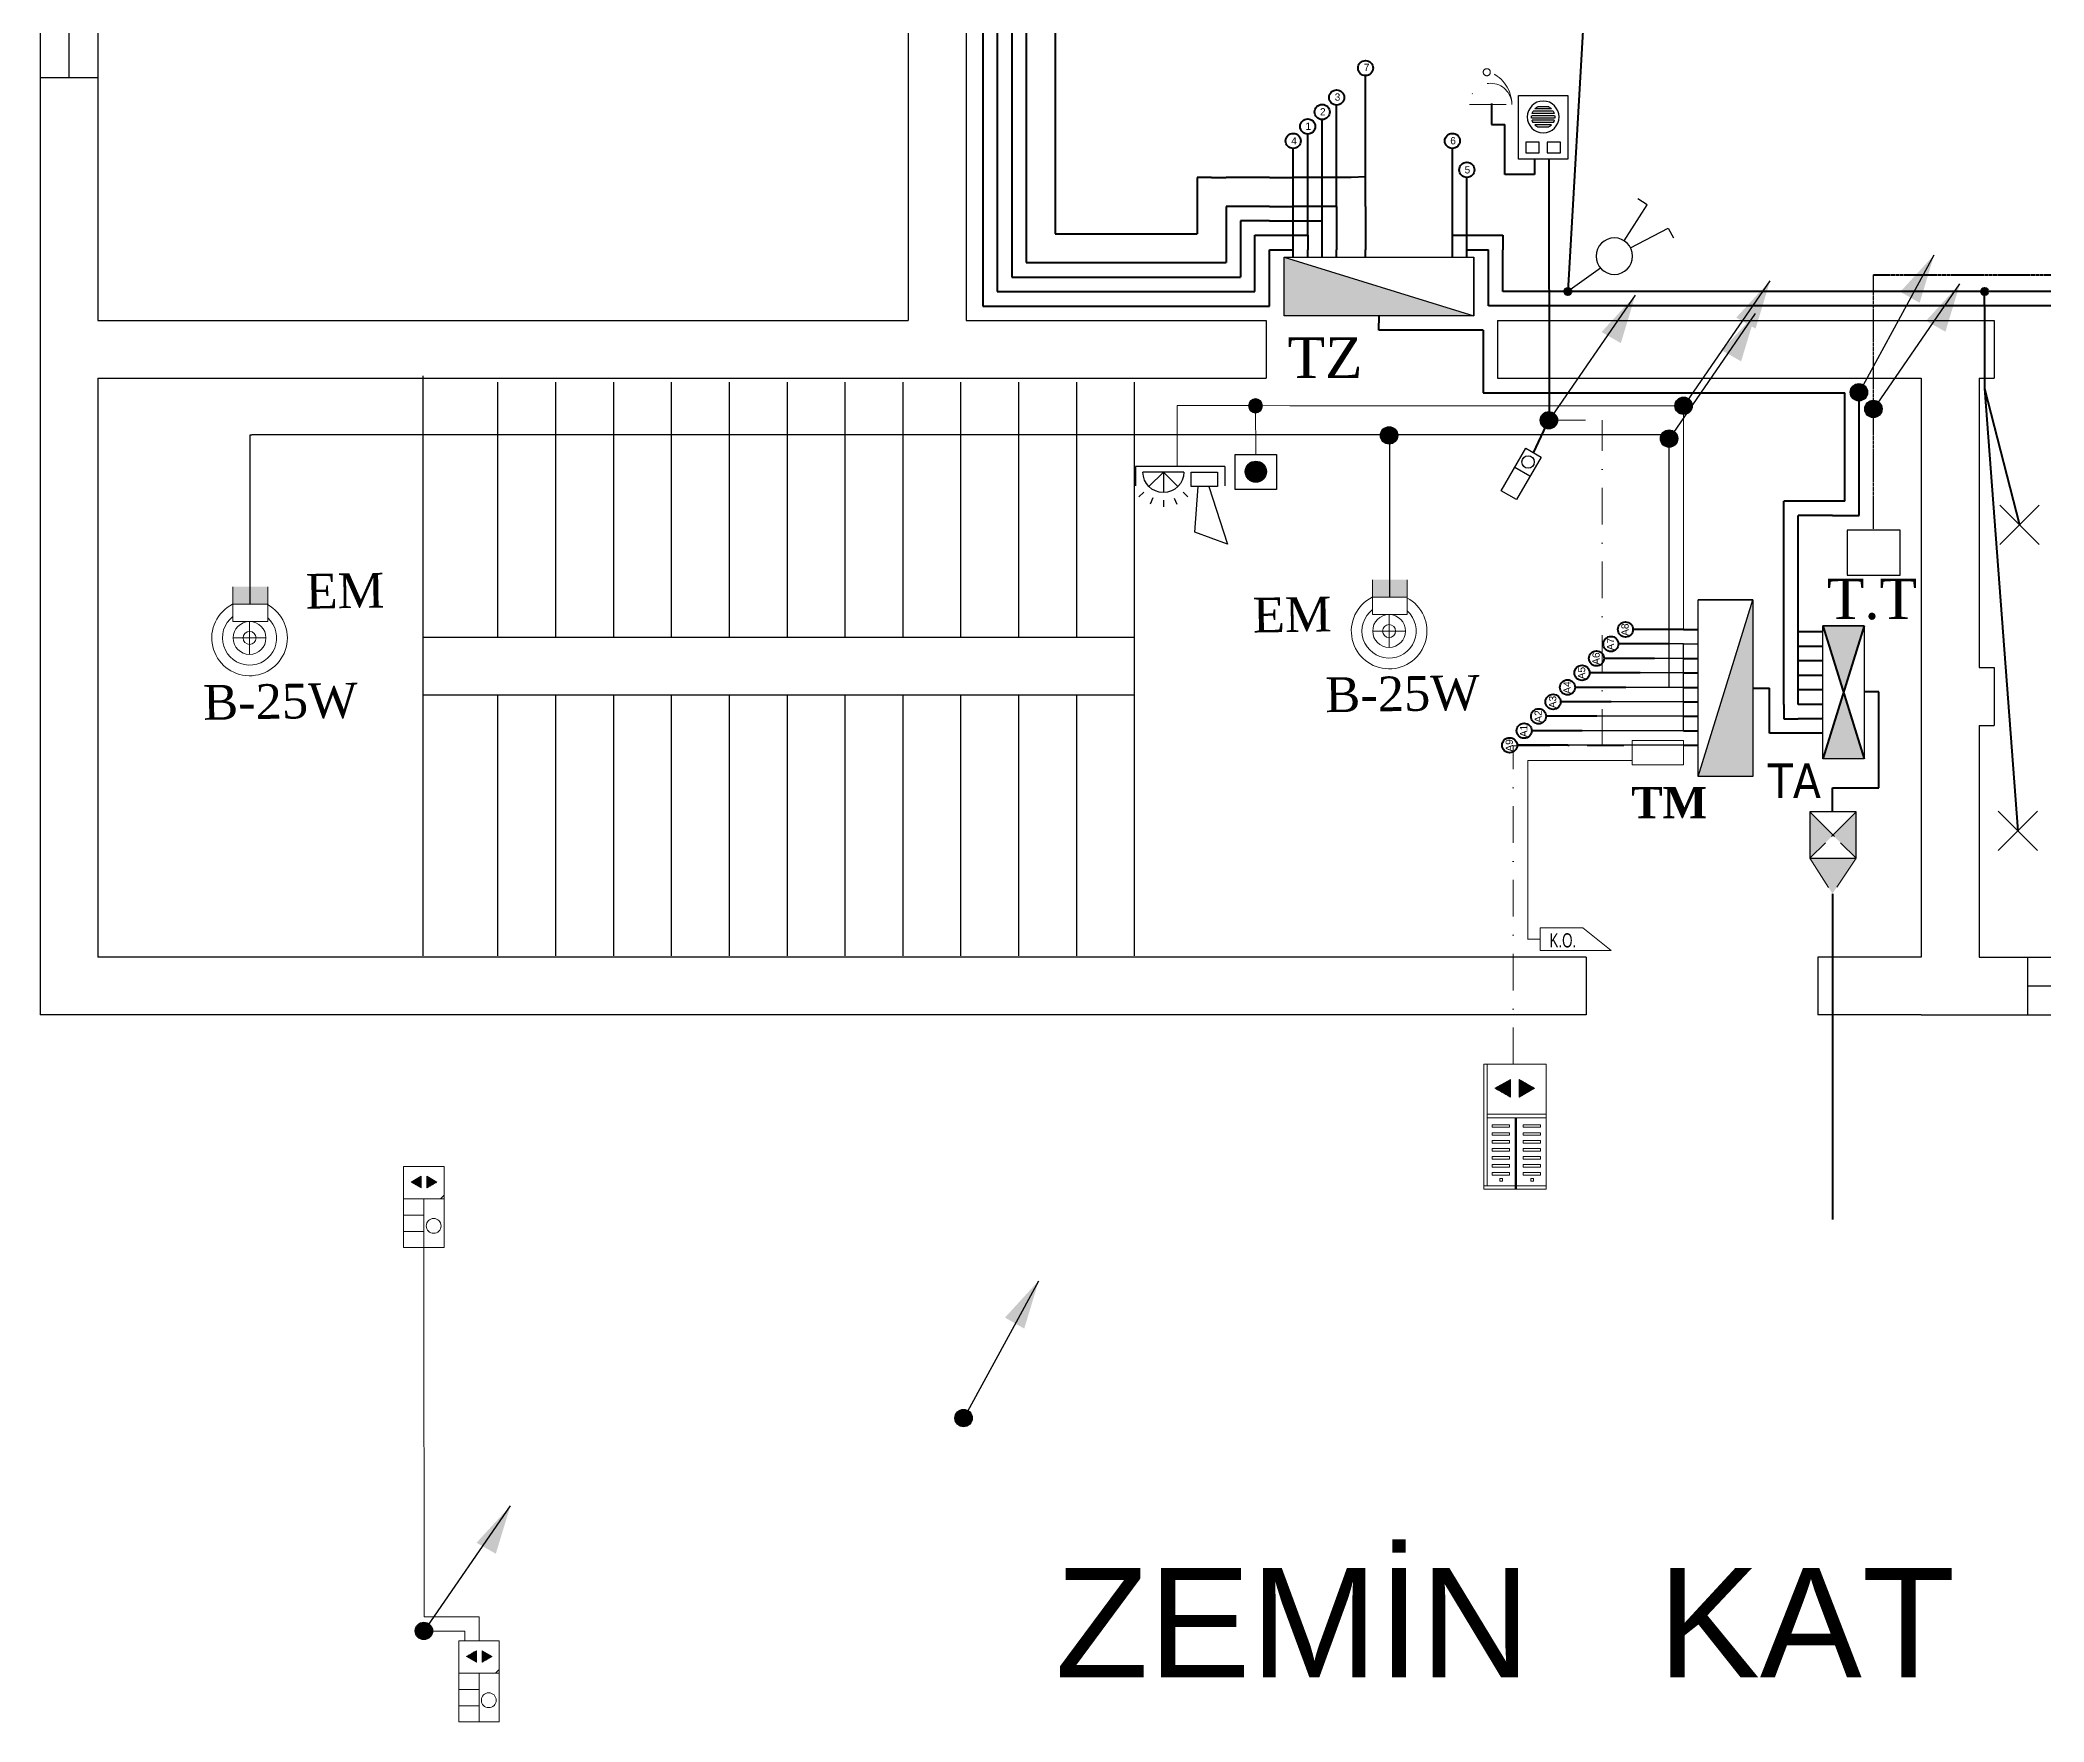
# Model space of a CAD drawing. Header units: millimetres. Extents: x 635 to 12891, y 1434 to 3689.
# Drawn here: x 3298 to 3990, y 1702 to 2284 of the extents above; entities that cross this region are included whole.
import ezdxf

# ---------------------------------------------------------------- set-up
doc = ezdxf.new("R2010")
doc.units = ezdxf.units.MM
for name, pattern in [('ACAD_ISO02W100', [15, 12, -3]), ('DASHDOT', [25.4, 12.7, -6.35, 0, -6.35]), ('DUZ', [0]), ('HIDDEN', [0.375, 0.25, -0.125])]:
    doc.linetypes.add(name, pattern=pattern)
for name, color, linetype, lineweight in [('ARM', 1, 'Continuous', 40), ('ARMATUR', 3, 'Continuous', 20), ('AYD.LİNYESİ', 1, 'Continuous', 50), ('DİYAFON', 41, 'DASHDOT', 20), ('ELEKT', 2, 'Continuous', 50), ('elk035', 3, 'Continuous', 30), ('hareketli  perde', 3, 'DUZ', 20), ('IR RADYATÖR', 6, 'DUZ', 20), ('K.OTM', 61, 'DASHDOT', 20), ('KORNA', 95, 'Continuous', 20), ('ZİL', 53, 'DASHDOT', 20)]:
    doc.layers.add(name, color=color, linetype=linetype, lineweight=lineweight)
for name, color, linetype in [('AYD', 10, 'Continuous'), ('E_BL_YAN', 7, 'Continuous'), ('H', 3, 'Continuous'), ('hat', 3, 'Continuous'), ('NORMAL', 70, 'Continuous'), ('S', 2, 'Continuous'), ('SEMBOLLER', 7, 'Continuous'), ('TELEFON', 3, 'HIDDEN'), ('TEVZİ PANO', 70, 'Continuous'), ('YAZI', 7, 'Continuous'), ('ışık', 1, 'Continuous')]:
    doc.layers.add(name, color=color, linetype=linetype)
doc.styles.add('ALT', font='times.ttf', dxfattribs={"height": 20})
doc.styles.add('ELK', font='tahoma.ttf')
doc.styles.add('EREN', font='1simpl~1.shx', dxfattribs={"height": 2})
doc.styles.add('MEKAN', font='times.ttf')
doc.styles.get("Standard").update_dxf_attribs({"font": 'arial.ttf'})
doc.styles.add('TXTX', font='arial.ttf')

# ---------------------------------------------------------------- blocks, each defined once
blk = doc.blocks.new('K')
at = {"layer": 'S', "color": 2}
for p, q in [((-4.53, 22.15), (-7.6, 21.33)), ((-1.36, 10.32), (-4.53, 22.15)), ((1.36, 10.32), (4.53, 22.15)), ((4.53, 22.15), (7.6, 21.33))]:
    blk.add_line(p, q, dxfattribs=at)
blk.add_circle((0, 5.25), 5.25, dxfattribs=at)
blk = doc.blocks.new('B')
at = {"layer": 'hat'}
blk.add_hatch(color=256, dxfattribs=at).paths.add_polyline_path([(3.03, -0.15, 1), (-2.97, -0.15, 1)])
blk.add_circle((0.03, -0.15), 3, dxfattribs=at)
blk = doc.blocks.new('TEVZİ PANO')
at = {"layer": 'TEVZİ PANO'}
for p, q in [((-36.74, 0.04), (36.66, 0.04)), ((-36.74, -22.71), (-36.74, 0.04)), ((36.66, -22.71), (-36.74, 0.04)), ((-36.74, 0.04), (-36.74, -22.71)), ((36.66, 0.04), (36.66, -22.71)), ((36.66, -22.71), (-36.74, -22.71))]:
    blk.add_line(p, q, dxfattribs=at)
blk.add_solid([(-36.67, 0), (36.67, 0), (36.57, -22.6)], dxfattribs=at)
at = {"layer": 'hareketli  perde', "linetype": 'ByBlock', "flags": 3}
blk.add_attdef('TEVZİ-PANO', (45.23, -16.97), '', height=10, dxfattribs=at)
blk = doc.blocks.new('KAAC')
at = {"layer": 'SEMBOLLER', "color": 9}
for p, q in [((-0.081, 0.306), (0.081, 0.306)), ((-0.081, 0.29), (0.081, 0.29)), ((-0.078, 0.322), (0.078, 0.322)), ((-0.071, 0.338), (0.071, 0.338)), ((-0.059, 0.354), (0.059, 0.354)), ((-0.039, 0.37), (0.039, 0.37)), ((-0.078, 0.274), (0.078, 0.274)), ((-0.071, 0.258), (0.071, 0.258)), ((-0.059, 0.242), (0.059, 0.242)), ((-0.039, 0.226), (0.039, 0.226))]:
    blk.add_line(p, q, dxfattribs=at)
at = {"layer": 'SEMBOLLER', "color": 4}
blk.add_lwpolyline([(-0.175, 0.45), (-0.175, 0), (0.175, 0), (0.175, 0.45)], close=True, dxfattribs=at)
at = {"layer": 'SEMBOLLER', "color": 3}
for points in [[(-0.123, 0.045), (-0.123, 0.12), (-0.028, 0.12), (-0.028, 0.045)], [(0.028, 0.045), (0.028, 0.12), (0.123, 0.12), (0.123, 0.045)]]:
    blk.add_lwpolyline(points, close=True, dxfattribs=at)
at = {"layer": 'SEMBOLLER', "color": 2}
blk.add_circle((0, 0.298), 0.112, dxfattribs=at)
at = {"layer": 'SEMBOLLER', "color": 9}
for start, end in [(174.3781, 185.6219), (150.6713, 162.9089), (118.155, 136.7056), (43.2944, 61.845), (17.0911, 29.3287), (354.3781, 5.6219), (197.0911, 209.3287), (223.2944, 241.845), (298.155, 316.7056), (330.6713, 342.9089)]:
    blk.add_arc((0, 0.298), 0.0817, start, end, dxfattribs=at)
blk = doc.blocks.new('ISIKLIALARMSIRENI')
for p, q in [((0, -322), (0, 322)), ((0, 322), (139, 322)), ((183, 263), (217, 298)), ((40, -26), (40, 268)), ((40, 121), (144, 225)), ((226, 198), (271, 216)), ((40, 121), (144, 17)), ((40, 121), (187, 121)), ((226, 44), (271, 25)), ((242, 121), (290, 121)), ((144, -80), (40, -80)), ((40, -80), (40, -268)), ((144, -268), (144, -80)), ((472, -105), (144, -130)), ((183, -22), (217, -56)), ((558, -340), (472, -105)), ((40, -268), (144, -268)), ((144, -206), (558, -340)), ((0, -322), (139, -322))]:
    blk.add_line(p, q)
blk.add_arc((40, 121), 147, 270, 90)

msp = doc.modelspace()

# ---------------------------------------------------------------- hatches: boundary and pattern name
at = {"lineweight": 211}
h = msp.add_hatch(color=256, dxfattribs=at)
h.dxf.hatch_style = 1
h.paths.add_polyline_path([(3824.62, 2196.7, 1), (3827.13, 2196.7, 1)])
h = msp.add_hatch(color=256, dxfattribs=at)
h.dxf.hatch_style = 1
h.paths.add_polyline_path([(3968.66, 2196.69, 1), (3971.18, 2196.69, 1)])
at = {"layer": 'ARM'}
h = msp.add_hatch(color=3, dxfattribs=at)
h.paths.add_polyline_path([(3914.03, 2081.11), (3921.14, 2058.17), (3928.25, 2081.11)])
h.paths.add_polyline_path([(3914.03, 2035.23), (3928.25, 2035.23), (3921.14, 2058.17)])
h = msp.add_hatch(color=3, dxfattribs=at)
h.paths.add_polyline_path([(3914.03, 2081.11), (3921.14, 2058.17), (3928.25, 2081.11)])
h.paths.add_polyline_path([(3914.03, 2035.23), (3928.25, 2035.23), (3921.14, 2058.17)])
at = {"layer": 'ARMATUR'}
for points in [[(3364.65, 2094.65), (3364.65, 2088.65), (3376.65, 2088.65), (3376.65, 2094.65)], [(3758.41, 2097.06), (3758.41, 2091.06), (3770.41, 2091.06), (3770.41, 2097.06)]]:
    msp.add_hatch(color=256, dxfattribs=at).paths.add_polyline_path(points)
at = {"layer": 'ZİL', "linetype": 'ACAD_ISO02W100'}
h = msp.add_hatch(color=256, dxfattribs=at)
h.paths.add_polyline_path([(3909.51, 2000.82), (3917.51, 2008.82), (3909.51, 2016.82)])
h.paths.add_polyline_path([(3925.51, 2000.82), (3925.51, 2016.82), (3917.51, 2008.82)])
msp.add_hatch(color=256, dxfattribs=at).paths.add_polyline_path([(3917.34, 1988.59), (3925.51, 2000.82), (3909.51, 2000.82)])

# ---------------------------------------------------------------- linework, layer by layer
for p, q in [((3298.01, 3136.7), (3298.01, 1946.7)), ((3318.01, 2566.7), (3318.01, 2186.7)), ((3308.01, 2270.58), (3308.01, 2491.2)), ((3598.01, 2459.75), (3598.01, 2186.7)), ((3618.01, 2459.75), (3618.01, 2186.7)), ((3298.01, 2270.58), (3318.01, 2270.58)), ((3926.57, 2161.7), (3952.48, 2209.32)), ((3819.42, 2152.04), (3849.24, 2195.4)), ((3865.98, 2157.04), (3895.8, 2200.4)), ((3931.57, 2155.95), (3961.39, 2199.32)), ((3860.98, 2145.73), (3890.8, 2189.1)), ((3318.01, 2186.7), (3598.01, 2186.7)), ((3618.01, 2186.7), (3721.65, 2186.7)), ((3721.65, 2186.7), (3721.65, 2166.7)), ((3801.65, 2186.7), (3973.19, 2186.7)), ((3801.65, 2186.7), (3801.65, 2166.7)), ((3948.01, 2186.7), (3973.19, 2186.7)), ((3973.19, 2186.7), (3973.19, 2166.7)), ((3430.28, 2167.49), (3430.28, 1967.07)), ((3318.01, 2166.7), (3318.01, 1966.7)), ((3318.01, 2166.7), (3721.65, 2166.7)), ((3456.1, 2165.4), (3456.1, 2077.28)), ((3476.1, 2165.4), (3476.1, 2077.28)), ((3496.1, 2165.4), (3496.1, 2077.28)), ((3516.1, 2165.4), (3516.1, 2077.28)), ((3536.1, 2165.4), (3536.1, 2077.28)), ((3556.1, 2165.4), (3556.1, 2077.28)), ((3576.1, 2165.4), (3576.1, 2077.28)), ((3596.1, 2165.4), (3596.1, 2077.28)), ((3616.1, 2165.4), (3616.1, 2077.28)), ((3636.1, 2165.4), (3636.1, 2077.28)), ((3656.1, 2165.4), (3656.1, 2077.28)), ((3676.1, 2165.4), (3676.1, 1967.07)), ((3801.65, 2166.7), (3948.01, 2166.7)), ((3948.01, 2166.7), (3948.01, 1966.7)), ((3968.01, 2166.7), (3968.01, 2066.7)), ((3968.01, 2166.7), (3973.19, 2166.7)), ((3968.01, 2166.7), (3973.19, 2166.7)), ((3968.01, 2166.7), (3973.19, 2166.7)), ((3968.01, 2166.7), (3973.19, 2166.7)), ((3430.28, 2077.28), (3676.1, 2077.28)), ((3865.89, 2074.89), (3860.89, 2074.89)), ((3865.9, 2064.89), (3850.9, 2064.89)), ((3865.9, 2069.89), (3855.9, 2069.89)), ((3968.01, 2066.7), (3973.19, 2066.7)), ((3973.19, 2066.7), (3973.19, 2046.7)), ((3430.28, 2057.28), (3676.1, 2057.28)), ((3456.1, 2057.28), (3456.1, 1967.07)), ((3476.1, 2057.28), (3476.1, 1967.07)), ((3496.1, 2057.28), (3496.1, 1967.07)), ((3516.1, 2057.28), (3516.1, 1967.07)), ((3536.1, 2057.28), (3536.1, 1967.07)), ((3556.1, 2057.28), (3556.1, 1967.07)), ((3576.1, 2057.28), (3576.1, 1967.07)), ((3596.1, 2057.28), (3596.1, 1967.07)), ((3616.1, 2057.28), (3616.1, 1967.07)), ((3636.1, 2057.28), (3636.1, 1967.07)), ((3656.1, 2057.28), (3656.1, 1967.07)), ((3865.9, 2059.89), (3845.9, 2059.89)), ((3865.9, 2049.89), (3835.9, 2049.89)), ((3865.9, 2054.89), (3840.9, 2054.89)), ((3865.9, 2044.89), (3830.9, 2044.89)), ((3968.01, 2046.7), (3968.01, 1966.7)), ((3968.01, 2046.7), (3973.19, 2046.7)), ((3865.9, 2039.89), (3825.9, 2039.89)), ((3832.27, 1966.7), (3318.01, 1966.7)), ((3832.27, 1966.7), (3832.27, 1946.7)), ((3948.01, 1966.7), (3912.27, 1966.7)), ((3912.27, 1966.7), (3912.27, 1946.7)), ((3968.01, 1966.7), (4068.01, 1966.7)), ((3984.74, 1966.7), (3984.74, 1946.7)), ((3984.74, 1956.7), (4044.66, 1956.7)), ((3832.27, 1946.7), (3298.01, 1946.7)), ((3948.01, 1946.7), (3912.27, 1946.7)), ((3948.01, 1946.7), (4388.01, 1946.7)), ((3617.18, 1807.25), (3643.09, 1854.87)), ((3430.69, 1733.71), (3460.51, 1777.08))]:
    msp.add_line(p, q)
at = {"color": 4, "lineweight": 211}
for p, q in [((3623.75, 2811.7), (3623.75, 2191.65)), ((3628.75, 2689.32), (3628.75, 2198.27)), ((3633.75, 2689.3), (3633.75, 2201.65)), ((3638.75, 2689.28), (3638.75, 2206.65)), ((3722.8, 2226.09), (3707.8, 2226.09)), ((3707.8, 2226.09), (3707.8, 2206.65)), ((3722.8, 2226.09), (3731.01, 2226.09)), ((3746.01, 2226.09), (3731.01, 2226.09)), ((3746.01, 2226.09), (3746.01, 2211.09)), ((3722.8, 2221.09), (3712.8, 2221.09)), ((3712.8, 2221.09), (3712.8, 2201.65)), ((3717.8, 2211.09), (3717.8, 2216.13)), ((3717.8, 2216.13), (3722.8, 2216.09)), ((3722.8, 2221.09), (3731.01, 2221.09)), ((3722.8, 2216.09), (3731.01, 2216.09)), ((3731.01, 2221.09), (3741.01, 2221.09)), ((3731.01, 2216.09), (3736.01, 2216.09)), ((3736.01, 2216.09), (3736.01, 2211.09)), ((3741.01, 2211.09), (3741.01, 2221.09)), ((3717.8, 2196.65), (3717.8, 2211.09)), ((3722.8, 2191.65), (3722.8, 2211.09)), ((3722.8, 2211.09), (3731.01, 2211.09)), ((3731.01, 2208.59), (3731.01, 2211.09)), ((3736.01, 2208.59), (3736.01, 2211.09)), ((3741.01, 2208.59), (3741.01, 2211.09)), ((3746.01, 2208.59), (3746.01, 2211.09)), ((3791.01, 2208.59), (3791.01, 2211.09)), ((3791.01, 2211.09), (3798.44, 2211.09)), ((3798.44, 2193.13), (3798.44, 2211.09)), ((3638.75, 2206.65), (3707.8, 2206.65)), ((3628.75, 2198.27), (3628.75, 2196.65)), ((3628.75, 2196.65), (3717.8, 2196.65)), ((3633.75, 2201.65), (3712.8, 2201.65)), ((3623.75, 2191.65), (3722.8, 2191.65)), ((3798.44, 2191.7), (3798.44, 2193.13)), ((3801.7, 2191.7), (3798.44, 2191.7)), ((4063.01, 2191.7), (3801.7, 2191.7))]:
    msp.add_line(p, q, dxfattribs=at)
at = {"color": 1, "lineweight": 211}
for p, q in [((3648.75, 2689.28), (3648.75, 2216.65)), ((3845.16, 2527.36), (3825.88, 2196.7)), ((3702.8, 2236.09), (3697.8, 2236.09)), ((3697.8, 2236.09), (3697.8, 2226.09)), ((3702.8, 2236.09), (3707.8, 2236.09)), ((3722.8, 2236.09), (3707.8, 2236.09)), ((3722.8, 2236.09), (3731.01, 2236.09)), ((3746.01, 2236.09), (3731.01, 2236.09)), ((3751.01, 2236.09), (3746.01, 2236.09)), ((3756.01, 2236.26), (3751.01, 2236.09)), ((3756.01, 2231.09), (3756.01, 2236.26)), ((3756.01, 2226.09), (3756.01, 2231.09)), ((3697.8, 2226.09), (3697.8, 2216.65)), ((3756.01, 2226.09), (3756.01, 2211.09)), ((3648.75, 2216.65), (3697.8, 2216.65)), ((3786.01, 2211.09), (3786.01, 2216.09)), ((3786.01, 2216.09), (3791.01, 2216.09)), ((3791.01, 2216.09), (3798.44, 2216.09)), ((3798.44, 2216.09), (3803.44, 2216.09)), ((3803.44, 2216.09), (3803.44, 2211.09)), ((3756.01, 2208.59), (3756.01, 2211.09)), ((3786.01, 2208.59), (3786.01, 2211.09)), ((3803.44, 2196.7), (3803.44, 2211.09)), ((4058.01, 2196.7), (3803.44, 2196.7)), ((3969.88, 2192), (3969.88, 2196.7)), ((3969.88, 2192), (3969.88, 2163.16)), ((3969.88, 2163.16), (3981.92, 2116.06)), ((3969.88, 2163.16), (3981.36, 2010.31))]:
    msp.add_line(p, q, dxfattribs=at)
at = {"lineweight": 211}
for p, q in [((3756.01, 2236.26), (3756.01, 2271.26)), ((3746.01, 2226.09), (3746.01, 2261.09)), ((3736.01, 2216.09), (3736.01, 2251.09)), ((3741.01, 2221.09), (3741.01, 2256.09)), ((3731.01, 2211.09), (3731.01, 2246.09)), ((3786.01, 2216.09), (3786.01, 2246.09)), ((3791.01, 2211.09), (3791.01, 2236.09)), ((3865.9, 2079.89), (3848.4, 2079.89)), ((3860.89, 2074.89), (3843.39, 2074.89)), ((3850.9, 2064.89), (3833.4, 2064.89)), ((3855.9, 2069.89), (3838.4, 2069.89)), ((3845.9, 2059.89), (3828.4, 2059.89)), ((3835.9, 2049.89), (3818.4, 2049.89)), ((3840.9, 2054.89), (3823.4, 2054.89)), ((3830.9, 2044.89), (3813.4, 2044.89)), ((3825.9, 2039.89), (3808.4, 2039.89))]:
    msp.add_line(p, q, dxfattribs=at)
msp.add_lwpolyline([(3909.51, 2000.82), (3925.51, 2000.82), (3925.51, 2016.82), (3909.51, 2016.82)], close=True)
at = {"color": 2, "lineweight": 211, "true_color": 0xf1eb1f}
for centre in [(3756.01, 2273.87), (3746.01, 2263.7), (3741.01, 2258.7), (3731.01, 2248.7), (3736.01, 2253.7), (3786.01, 2248.7), (3791.01, 2238.7), (3840.79, 2074.89), (3845.8, 2079.89), (3835.8, 2069.89), (3830.8, 2064.89), (3820.8, 2054.89), (3825.8, 2059.89), (3815.8, 2049.89), (3810.8, 2044.89), (3810.8, 2044.89), (3805.8, 2039.89)]:
    msp.add_circle(centre, 2.61, dxfattribs=at)
at = {"color": 1, "lineweight": 211}
for centre in [(3825.88, 2196.7), (3969.92, 2196.69)]:
    msp.add_circle(centre, 1.26, dxfattribs=at)
for points in [[(3947.46, 2192.76), (3940.78, 2196.57), (3952.48, 2209.32)], [(3844.22, 2178.84), (3837.54, 2182.65), (3849.24, 2195.4)], [(3890.78, 2183.84), (3884.1, 2187.65), (3895.8, 2200.4)], [(3956.37, 2182.76), (3949.69, 2186.56), (3961.39, 2199.32)], [(3885.78, 2172.54), (3879.1, 2176.34), (3890.8, 2189.1)], [(3638.07, 1838.31), (3631.4, 1842.12), (3643.09, 1854.87)], [(3455.49, 1760.51), (3448.81, 1764.32), (3460.51, 1777.08)]]:
    msp.add_solid(points)
at = {"layer": 'ARM', "color": 3}
for p, q in [((3914.03, 2081.11), (3928.25, 2035.23)), ((3928.25, 2081.11), (3914.03, 2035.23)), ((3914.03, 2081.11), (3928.25, 2035.23)), ((3928.25, 2081.11), (3914.03, 2035.23))]:
    msp.add_line(p, q, dxfattribs=at)
at = {"layer": 'ARMATUR'}
for p, q in [((3364.65, 2082.65), (3364.65, 2094.65)), ((3376.65, 2094.65), (3376.65, 2082.65)), ((3758.41, 2085.06), (3758.41, 2097.06)), ((3758.41, 2091.06), (3770.41, 2091.06)), ((3770.41, 2097.06), (3770.41, 2085.06)), ((3364.65, 2088.65), (3376.65, 2088.65)), ((3770.41, 2085.06), (3758.41, 2085.06)), ((3764.15, 2085.03), (3764.15, 2073.67)), ((3376.65, 2082.65), (3364.65, 2082.65)), ((3370.39, 2082.63), (3370.39, 2071.27)), ((3769.83, 2079.35), (3758.47, 2079.35)), ((3376.07, 2076.95), (3364.71, 2076.95))]:
    msp.add_line(p, q, dxfattribs=at)
for centre, radius in [((3764.15, 2079.35), 5.68), ((3370.39, 2076.95), 5.68), ((3370.39, 2076.95), 2.25), ((3764.15, 2079.35), 2.25)]:
    msp.add_circle(centre, radius, dxfattribs=at)
for centre, radius, start, end in [((3370.39, 2076.95), 13.06, 116.60524, 61.90115), ((3370.39, 2076.95), 9.37, 127.7713, 48.04429), ((3764.15, 2079.35), 13.06, 116.60524, 61.90115), ((3764.15, 2079.35), 9.37, 127.7713, 48.04429)]:
    msp.add_arc(centre, radius, start, end, dxfattribs=at)
at = {"layer": 'AYD.LİNYESİ', "color": 1, "lineweight": 211}
msp.add_line((3760.64, 2183.27), (3760.67, 2188.27), dxfattribs=at)
at = {"layer": 'AYD.LİNYESİ'}
for p, q in [((3796.65, 2183.27), (3760.64, 2183.27)), ((3796.65, 2183.27), (3796.65, 2161.7)), ((3796.65, 2161.7), (3921.57, 2161.7)), ((3921.57, 2124.24), (3921.57, 2161.7)), ((3926.57, 2136.63), (3926.57, 2161.7)), ((3926.57, 2119.24), (3926.57, 2136.63)), ((3900.53, 2079.02), (3900.53, 2124.24)), ((3921.57, 2124.24), (3900.53, 2124.24)), ((3905.53, 2079.02), (3905.53, 2119.24)), ((3917.37, 2119.24), (3905.53, 2119.24)), ((3917.37, 2119.24), (3926.57, 2119.24)), ((3900.53, 2054.02), (3900.53, 2079.02)), ((3905.53, 2054.02), (3905.53, 2079.02)), ((3914.03, 2064.02), (3905.53, 2064.02)), ((3914.03, 2069.02), (3910.53, 2069.02)), ((3889.83, 2059.59), (3895.53, 2059.59)), ((3895.53, 2044.02), (3895.53, 2059.59)), ((3933.41, 2058.33), (3928.47, 2058.33)), ((3933.41, 2025.15), (3933.41, 2058.33)), ((3900.53, 2054.02), (3900.53, 2049.02)), ((3900.53, 2049.02), (3905.53, 2049.02)), ((3917.36, 2017.06), (3917.36, 2025.15)), ((3917.36, 2025.15), (3933.41, 2025.15)), ((3917.34, 1988.59), (3917.34, 1875.96))]:
    msp.add_line(p, q, dxfattribs=at)
at = {"layer": 'AYD.LİNYESİ', "color": 1}
for p, q in [((3914.03, 2079.02), (3905.53, 2079.02)), ((3914.03, 2074.02), (3905.53, 2074.02)), ((3914.03, 2069.02), (3905.53, 2069.02)), ((3914.03, 2064.02), (3905.53, 2064.02)), ((3914.03, 2059.02), (3905.53, 2059.02)), ((3914.03, 2054.02), (3905.53, 2054.02)), ((3914.03, 2044.02), (3895.53, 2044.02)), ((3914.03, 2049.02), (3905.53, 2049.02))]:
    msp.add_line(p, q, dxfattribs=at)
at = {"layer": 'DİYAFON', "lineweight": 40, "ltscale": 4.5}
for p, q in [((3799.54, 2261.62), (3799.54, 2254.36)), ((3799.54, 2254.36), (3804.15, 2254.36))]:
    msp.add_line(p, q, dxfattribs=at)
at = {"layer": 'DİYAFON'}
for p, q in [((3819.34, 2152.16), (3837.79, 2152.16)), ((3837.79, 2039.67), (3837.79, 2152.16)), ((3807.03, 2039.67), (3848.12, 2039.67)), ((3807.03, 1929.66), (3807.03, 2039.67))]:
    msp.add_line(p, q, dxfattribs=at)
at = {"layer": 'DİYAFON', "linetype": 'Continuous'}
for p, q in [((3796.87, 1929.66), (3818.47, 1929.66)), ((3796.87, 1886.46), (3796.87, 1929.66)), ((3798.07, 1887.66), (3798.07, 1929.66)), ((3818.47, 1929.66), (3818.47, 1886.46)), ((3800.73, 1921.34), (3806.08, 1924.44)), ((3806.08, 1918.25), (3800.73, 1921.34)), ((3801.37, 1920.97), (3800.9, 1921.44)), ((3801.82, 1920.71), (3801.02, 1921.51)), ((3802.72, 1920.19), (3801.26, 1921.65)), ((3803.17, 1919.93), (3801.38, 1921.72)), ((3804.08, 1919.41), (3801.62, 1921.86)), ((3804.53, 1919.15), (3801.74, 1921.93)), ((3805.43, 1918.63), (3801.99, 1922.07)), ((3805.88, 1918.37), (3802.11, 1922.14)), ((3806.08, 1918.55), (3802.35, 1922.28)), ((3806.08, 1918.74), (3802.47, 1922.35)), ((3806.08, 1919.13), (3802.71, 1922.49)), ((3806.08, 1919.32), (3802.83, 1922.56)), ((3806.08, 1919.7), (3803.08, 1922.7)), ((3806.08, 1919.89), (3803.2, 1922.77)), ((3806.08, 1920.27), (3803.44, 1922.91)), ((3806.08, 1920.46), (3803.56, 1922.98)), ((3806.08, 1920.84), (3803.8, 1923.12)), ((3806.08, 1921.04), (3803.92, 1923.19)), ((3806.08, 1921.42), (3804.17, 1923.33)), ((3806.08, 1921.61), (3804.29, 1923.4)), ((3806.08, 1921.99), (3804.53, 1923.54)), ((3806.08, 1922.18), (3804.65, 1923.61)), ((3806.08, 1922.56), (3804.89, 1923.75)), ((3806.08, 1922.75), (3805.01, 1923.82)), ((3806.08, 1923.14), (3805.25, 1923.96)), ((3806.08, 1923.33), (3805.38, 1924.03)), ((3806.08, 1923.71), (3805.62, 1924.17)), ((3806.08, 1923.9), (3805.74, 1924.24)), ((3806.08, 1924.28), (3805.98, 1924.38)), ((3806.08, 1924.44), (3806.08, 1918.25)), ((3809.07, 1918.25), (3809.07, 1924.44)), ((3809.07, 1924.44), (3814.43, 1921.35)), ((3812.93, 1920.48), (3809.07, 1924.34)), ((3812.81, 1920.41), (3809.07, 1924.15)), ((3812.57, 1920.27), (3809.07, 1923.77)), ((3812.45, 1920.2), (3809.07, 1923.58)), ((3812.21, 1920.06), (3809.07, 1923.2)), ((3812.08, 1919.99), (3809.07, 1923.01)), ((3811.84, 1919.85), (3809.07, 1922.62)), ((3811.72, 1919.78), (3809.07, 1922.43)), ((3811.48, 1919.64), (3809.07, 1922.05)), ((3811.36, 1919.57), (3809.07, 1921.86)), ((3811.12, 1919.43), (3809.07, 1921.48)), ((3814.43, 1921.35), (3809.07, 1918.25)), ((3811, 1919.36), (3809.07, 1921.29)), ((3810.75, 1919.23), (3809.07, 1920.91)), ((3810.63, 1919.16), (3809.07, 1920.72)), ((3810.39, 1919.02), (3809.07, 1920.33)), ((3810.27, 1918.95), (3809.07, 1920.14)), ((3810.03, 1918.81), (3809.07, 1919.76)), ((3809.91, 1918.74), (3809.07, 1919.57)), ((3809.66, 1918.6), (3809.07, 1919.19)), ((3809.54, 1918.53), (3809.07, 1919)), ((3809.3, 1918.39), (3809.07, 1918.62)), ((3809.18, 1918.32), (3809.07, 1918.42)), ((3813.17, 1920.62), (3809.76, 1924.04)), ((3813.29, 1920.69), (3810.21, 1923.78)), ((3813.54, 1920.83), (3811.11, 1923.26)), ((3813.66, 1920.9), (3811.56, 1923)), ((3813.9, 1921.04), (3812.47, 1922.48)), ((3814.02, 1921.11), (3812.92, 1922.22)), ((3814.26, 1921.25), (3813.82, 1921.69)), ((3814.38, 1921.32), (3814.27, 1921.43)), ((3798.07, 1912.38), (3818.47, 1912.38)), ((3798.07, 1911.18), (3818.47, 1911.18)), ((3807.67, 1911.18), (3807.67, 1886.55)), ((3807.91, 1911.18), (3807.91, 1886.55)), ((3808.15, 1911.18), (3808.15, 1886.55)), ((3805.7, 1908.76), (3799.76, 1908.76)), ((3799.76, 1908.76), (3799.76, 1907.89)), ((3799.76, 1907.89), (3805.7, 1907.89)), ((3805.7, 1905.99), (3799.76, 1905.99)), ((3799.76, 1905.99), (3799.76, 1905.12)), ((3799.76, 1905.12), (3805.7, 1905.12)), ((3805.7, 1907.89), (3805.7, 1908.76)), ((3805.7, 1905.12), (3805.7, 1905.99)), ((3816.43, 1908.76), (3810.49, 1908.76)), ((3810.49, 1908.76), (3810.49, 1907.89)), ((3810.49, 1907.89), (3816.43, 1907.89)), ((3816.43, 1905.99), (3810.49, 1905.99)), ((3810.49, 1905.99), (3810.49, 1905.12)), ((3810.49, 1905.12), (3816.43, 1905.12)), ((3816.43, 1907.89), (3816.43, 1908.76)), ((3816.43, 1905.12), (3816.43, 1905.99)), ((3805.7, 1903.26), (3799.76, 1903.26)), ((3799.76, 1903.26), (3799.76, 1902.39)), ((3799.76, 1902.39), (3805.7, 1902.39)), ((3805.7, 1900.53), (3799.76, 1900.53)), ((3799.76, 1900.53), (3799.76, 1899.66)), ((3799.76, 1899.66), (3805.7, 1899.66)), ((3805.7, 1897.77), (3799.76, 1897.77)), ((3799.76, 1897.77), (3799.76, 1896.9)), ((3805.7, 1902.39), (3805.7, 1903.26)), ((3805.7, 1899.66), (3805.7, 1900.53)), ((3805.7, 1896.9), (3805.7, 1897.77)), ((3816.43, 1903.26), (3810.49, 1903.26)), ((3810.49, 1903.26), (3810.49, 1902.39)), ((3810.49, 1902.39), (3816.43, 1902.39)), ((3816.43, 1900.53), (3810.49, 1900.53)), ((3810.49, 1900.53), (3810.49, 1899.66)), ((3810.49, 1899.66), (3816.43, 1899.66)), ((3816.43, 1897.77), (3810.49, 1897.77)), ((3810.49, 1897.77), (3810.49, 1896.9)), ((3816.43, 1902.39), (3816.43, 1903.26)), ((3816.43, 1899.66), (3816.43, 1900.53)), ((3816.43, 1896.9), (3816.43, 1897.77)), ((3423.64, 1894.31), (3423.64, 1866.31)), ((3437.64, 1894.31), (3423.64, 1894.31)), ((3429.74, 1890.93), (3426.27, 1888.92)), ((3427, 1888.5), (3429, 1890.5)), ((3427.08, 1888.46), (3429.29, 1890.67)), ((3427.23, 1888.36), (3429.74, 1890.87)), ((3427.31, 1888.32), (3429.74, 1890.74)), ((3427.47, 1888.23), (3429.74, 1890.5)), ((3427.55, 1888.18), (3429.74, 1890.37)), ((3429.74, 1886.92), (3429.74, 1890.93)), ((3435.14, 1888.92), (3431.68, 1890.93)), ((3431.68, 1890.93), (3431.68, 1886.92)), ((3431.68, 1890.83), (3431.74, 1890.89)), ((3431.68, 1890.58), (3431.9, 1890.8)), ((3431.68, 1890.46), (3431.97, 1890.75)), ((3431.68, 1890.21), (3432.13, 1890.66)), ((3431.68, 1890.08), (3432.21, 1890.62)), ((3431.68, 1889.84), (3432.37, 1890.53)), ((3431.68, 1889.71), (3432.44, 1890.48)), ((3431.68, 1889.47), (3432.6, 1890.39)), ((3431.68, 1889.34), (3432.68, 1890.35)), ((3437.64, 1866.31), (3437.64, 1894.31)), ((3799.76, 1896.9), (3805.7, 1896.9)), ((3805.7, 1894.99), (3799.76, 1894.99)), ((3799.76, 1894.99), (3799.76, 1894.12)), ((3799.76, 1894.12), (3805.7, 1894.12)), ((3805.7, 1892.26), (3799.76, 1892.26)), ((3799.76, 1892.26), (3799.76, 1891.38)), ((3799.76, 1891.38), (3805.7, 1891.38)), ((3805.7, 1894.12), (3805.7, 1894.99)), ((3805.7, 1891.38), (3805.7, 1892.26)), ((3810.49, 1896.9), (3816.43, 1896.9)), ((3816.43, 1894.99), (3810.49, 1894.99)), ((3810.49, 1894.99), (3810.49, 1894.12)), ((3810.49, 1894.12), (3816.43, 1894.12)), ((3816.43, 1892.26), (3810.49, 1892.26)), ((3810.49, 1892.26), (3810.49, 1891.38)), ((3810.49, 1891.38), (3816.43, 1891.38)), ((3816.43, 1894.12), (3816.43, 1894.99)), ((3816.43, 1891.38), (3816.43, 1892.26)), ((3426.27, 1888.92), (3429.74, 1886.92)), ((3426.53, 1888.77), (3427.24, 1889.49)), ((3426.61, 1888.73), (3427.54, 1889.66)), ((3426.76, 1888.64), (3428.12, 1889.99)), ((3426.84, 1888.59), (3428.41, 1890.16)), ((3427.7, 1888.09), (3429.74, 1890.12)), ((3427.78, 1888.05), (3429.74, 1890)), ((3427.94, 1887.96), (3429.74, 1889.75)), ((3428.02, 1887.91), (3429.74, 1889.63)), ((3428.17, 1887.82), (3429.74, 1889.38)), ((3428.25, 1887.78), (3429.74, 1889.26)), ((3428.41, 1887.69), (3429.74, 1889.01)), ((3428.49, 1887.64), (3429.74, 1888.89)), ((3428.65, 1887.55), (3429.74, 1888.64)), ((3428.72, 1887.5), (3429.74, 1888.52)), ((3428.88, 1887.41), (3429.74, 1888.27)), ((3428.96, 1887.37), (3429.74, 1888.14)), ((3429.12, 1887.28), (3429.74, 1887.9)), ((3429.19, 1887.23), (3429.74, 1887.77)), ((3429.35, 1887.14), (3429.74, 1887.53)), ((3429.43, 1887.1), (3429.74, 1887.4)), ((3429.59, 1887.01), (3429.74, 1887.15)), ((3429.67, 1886.96), (3429.74, 1887.03)), ((3431.68, 1889.09), (3432.84, 1890.26)), ((3431.68, 1888.97), (3432.92, 1890.21)), ((3431.68, 1888.72), (3433.07, 1890.12)), ((3431.68, 1888.6), (3433.15, 1890.07)), ((3431.68, 1888.35), (3433.31, 1889.98)), ((3431.68, 1888.23), (3433.39, 1889.94)), ((3431.68, 1887.98), (3433.54, 1889.85)), ((3431.68, 1887.86), (3433.62, 1889.8)), ((3431.68, 1887.61), (3433.78, 1889.71)), ((3431.68, 1887.49), (3433.86, 1889.67)), ((3431.68, 1887.24), (3434.01, 1889.58)), ((3431.68, 1887.11), (3434.09, 1889.53)), ((3431.68, 1886.92), (3435.14, 1888.92)), ((3431.8, 1886.99), (3434.25, 1889.44)), ((3432.09, 1887.16), (3434.33, 1889.4)), ((3432.68, 1887.5), (3434.48, 1889.3)), ((3432.97, 1887.67), (3434.56, 1889.26)), ((3433.56, 1888.01), (3434.72, 1889.17)), ((3433.85, 1888.18), (3434.8, 1889.12)), ((3434.44, 1888.51), (3434.95, 1889.03)), ((3434.73, 1888.68), (3435.03, 1888.99)), ((3436.34, 1883.11), (3437.64, 1884.42)), ((3818.47, 1887.66), (3796.87, 1887.66)), ((3818.47, 1886.46), (3796.87, 1886.46)), ((3803.36, 1890.18), (3802.43, 1890.18)), ((3802.43, 1890.18), (3802.43, 1889.31)), ((3802.43, 1889.31), (3803.36, 1889.31)), ((3803.36, 1889.31), (3803.36, 1890.18)), ((3814.09, 1890.18), (3813.16, 1890.18)), ((3813.16, 1890.18), (3813.16, 1889.31)), ((3813.16, 1889.31), (3814.09, 1889.31)), ((3814.09, 1889.31), (3814.09, 1890.18)), ((3437.64, 1883.11), (3423.64, 1883.11)), ((3423.64, 1877.51), (3430.64, 1877.51)), ((3430.64, 1883.11), (3430.64, 1866.37)), ((3423.64, 1871.91), (3430.64, 1871.91)), ((3423.64, 1866.31), (3437.64, 1866.31)), ((3430.64, 1866.31), (3430.64, 1832.98)), ((3430.64, 1832.98), (3430.69, 1761.72)), ((3430.69, 1761.72), (3430.69, 1738.71)), ((3449.73, 1738.71), (3430.69, 1738.71)), ((3449.73, 1730.41), (3449.73, 1738.71)), ((3444.73, 1733.71), (3430.69, 1733.71)), ((3444.73, 1730.41), (3444.73, 1733.71)), ((3442.68, 1730.41), (3442.68, 1702.41)), ((3456.68, 1730.41), (3442.68, 1730.41)), ((3448.78, 1727.02), (3445.31, 1725.02)), ((3445.31, 1725.02), (3448.78, 1723.02)), ((3445.33, 1725), (3445.4, 1725.08)), ((3445.41, 1724.96), (3445.7, 1725.24)), ((3445.57, 1724.87), (3446.28, 1725.58)), ((3445.65, 1724.82), (3446.58, 1725.75)), ((3445.8, 1724.73), (3447.16, 1726.09)), ((3445.88, 1724.69), (3447.45, 1726.26)), ((3446.04, 1724.6), (3448.04, 1726.6)), ((3446.12, 1724.55), (3448.33, 1726.77)), ((3446.27, 1724.46), (3448.78, 1726.96)), ((3446.35, 1724.41), (3448.78, 1726.84)), ((3446.51, 1724.32), (3448.78, 1726.59)), ((3446.59, 1724.28), (3448.78, 1726.47)), ((3446.74, 1724.19), (3448.78, 1726.22)), ((3446.82, 1724.14), (3448.78, 1726.1)), ((3446.98, 1724.05), (3448.78, 1725.85)), ((3447.06, 1724.01), (3448.78, 1725.72)), ((3447.21, 1723.92), (3448.78, 1725.48)), ((3447.29, 1723.87), (3448.78, 1725.35)), ((3447.45, 1723.78), (3448.78, 1725.11)), ((3447.53, 1723.73), (3448.78, 1724.98)), ((3447.69, 1723.64), (3448.78, 1724.73)), ((3447.76, 1723.6), (3448.78, 1724.61)), ((3447.92, 1723.51), (3448.78, 1724.36)), ((3448, 1723.46), (3448.78, 1724.24)), ((3448.78, 1723.02), (3448.78, 1727.02)), ((3454.18, 1725.02), (3450.71, 1727.02)), ((3450.71, 1727.02), (3450.71, 1723.01)), ((3450.71, 1726.92), (3450.78, 1726.98)), ((3450.71, 1726.67), (3450.94, 1726.89)), ((3450.71, 1726.55), (3451.01, 1726.85)), ((3450.71, 1726.3), (3451.17, 1726.76)), ((3450.71, 1726.18), (3451.25, 1726.71)), ((3450.71, 1725.93), (3451.41, 1726.62)), ((3450.71, 1725.81), (3451.48, 1726.58)), ((3450.71, 1725.56), (3451.64, 1726.49)), ((3450.71, 1725.44), (3451.72, 1726.44)), ((3450.71, 1725.19), (3451.88, 1726.35)), ((3450.71, 1725.07), (3451.96, 1726.31)), ((3450.71, 1724.82), (3452.11, 1726.21)), ((3450.71, 1724.69), (3452.19, 1726.17)), ((3450.71, 1724.45), (3452.35, 1726.08)), ((3450.71, 1724.32), (3452.43, 1726.03)), ((3450.71, 1724.08), (3452.58, 1725.94)), ((3450.71, 1723.95), (3452.66, 1725.9)), ((3450.71, 1723.7), (3452.82, 1725.81)), ((3450.71, 1723.58), (3452.9, 1725.76)), ((3450.71, 1723.33), (3453.05, 1725.67)), ((3450.71, 1723.21), (3453.13, 1725.63)), ((3450.71, 1723.01), (3454.18, 1725.02)), ((3450.84, 1723.09), (3453.29, 1725.54)), ((3451.13, 1723.26), (3453.37, 1725.49)), ((3451.72, 1723.59), (3453.52, 1725.4)), ((3452.01, 1723.76), (3453.6, 1725.35)), ((3452.6, 1724.1), (3453.76, 1725.26)), ((3452.89, 1724.27), (3453.84, 1725.22)), ((3453.48, 1724.61), (3453.99, 1725.13)), ((3453.77, 1724.78), (3454.07, 1725.08)), ((3456.68, 1702.41), (3456.68, 1730.41)), ((3456.68, 1719.21), (3442.68, 1719.21)), ((3448.16, 1723.37), (3448.78, 1723.99)), ((3448.23, 1723.33), (3448.78, 1723.87)), ((3448.39, 1723.24), (3448.78, 1723.62)), ((3448.47, 1723.19), (3448.78, 1723.5)), ((3448.63, 1723.1), (3448.78, 1723.25)), ((3448.71, 1723.06), (3448.78, 1723.13)), ((3449.68, 1719.21), (3449.68, 1702.47)), ((3455.38, 1719.21), (3456.68, 1720.51)), ((3442.68, 1713.61), (3449.68, 1713.61)), ((3442.68, 1708.01), (3449.68, 1708.01)), ((3442.68, 1702.41), (3456.68, 1702.41))]:
    msp.add_line(p, q, dxfattribs=at)
at = {"layer": 'DİYAFON', "lineweight": 40, "ltscale": 4.5}
for points in [[(3814.01, 2140.98), (3819.34, 2152.16)], [(3865.9, 2039.89), (3870.88, 2039.89)]]:
    msp.add_lwpolyline(points, dxfattribs=at)
at = {"layer": 'DİYAFON', "linetype": 'Continuous'}
for centre in [(3434.01, 1873.81), (3453.05, 1709.9)]:
    msp.add_circle(centre, 2.56, dxfattribs=at)
at = {"layer": 'ELEKT'}
for p, q in [((3804.15, 2237.14), (3804.15, 2254.36)), ((3814.34, 2237.14), (3804.15, 2237.14)), ((3814.34, 2242.48), (3814.34, 2237.14)), ((3819.34, 2242.48), (3819.51, 2152.16))]:
    msp.add_line(p, q, dxfattribs=at)
at = {"layer": 'elk035'}
for p, q in [((3370.65, 2088.65), (3370.65, 2147.16)), ((3370.65, 2147.16), (3371.17, 2147.16)), ((3764.96, 2147.16), (3371.17, 2147.16)), ((3764.41, 2091.06), (3764.41, 2147.16)), ((3764.41, 2147.16), (3765.51, 2147.16)), ((3860.9, 2147.16), (3765.51, 2147.16)), ((3860.9, 2079.89), (3860.9, 2147.16)), ((3860.9, 2074.89), (3860.9, 2079.89)), ((3860.9, 2059.89), (3860.9, 2074.89)), ((3865.9, 2044.89), (3865.89, 2074.89)), ((3865.9, 2059.89), (3860.9, 2059.89))]:
    msp.add_line(p, q, dxfattribs=at)
at = {"layer": 'elk035', "ltscale": 4.5}
msp.add_lwpolyline([(3865.89, 2074.89), (3870.88, 2074.89)], dxfattribs=at)
at = {"layer": 'elk035', "lineweight": 40, "ltscale": 4.5}
for points in [[(3865.9, 2069.89), (3870.88, 2069.89)], [(3865.9, 2064.89), (3870.88, 2064.89)], [(3865.9, 2059.89), (3870.88, 2059.89)], [(3865.9, 2054.89), (3870.88, 2054.89)], [(3865.9, 2049.89), (3870.88, 2049.89)], [(3865.9, 2044.89), (3870.88, 2044.89)]]:
    msp.add_lwpolyline(points, dxfattribs=at)
at = {"layer": 'hat', "color": 2}
for points in [[(3710.96, 2140.4), (3725.27, 2140.4), (3725.27, 2128.27), (3710.96, 2128.27)], [(3940.77, 2114.24), (3922.37, 2114.24), (3922.37, 2098.65), (3940.77, 2098.65)]]:
    msp.add_lwpolyline(points, close=True, dxfattribs=at)
at = {"layer": 'K.OTM', "linetype": 'ByBlock'}
for p, q in [((3812.03, 2032.42), (3812.03, 2034.67)), ((3812.03, 2034.67), (3848.12, 2034.67)), ((3812.03, 1972.82), (3812.03, 2032.42)), ((3816.31, 1972.85), (3812.03, 1972.85))]:
    msp.add_line(p, q, dxfattribs=at)
at = {"layer": 'K.OTM', "linetype": 'Continuous'}
for p, q in [((3816.31, 1968.92), (3816.31, 1976.78)), ((3816.31, 1976.78), (3831.05, 1976.78)), ((3831.05, 1976.78), (3840.88, 1968.92)), ((3840.88, 1968.92), (3816.31, 1968.92))]:
    msp.add_line(p, q, dxfattribs=at)
at = {"layer": 'KORNA', "color": 95}
for p, q in [((3690.96, 2136.16), (3690.97, 2157.33)), ((3717.99, 2157.16), (3718.05, 2140.4))]:
    msp.add_line(p, q, dxfattribs=at)
at = {"layer": 'KORNA'}
for p, q in [((3690.97, 2157.33), (3718.05, 2157.33)), ((3729.81, 2157.16), (3718.05, 2157.33)), ((3819.34, 2157.16), (3729.81, 2157.16)), ((3819.34, 2157.16), (3842.79, 2157.16)), ((3842.79, 2157.16), (3865.9, 2157.16)), ((3865.9, 2157.16), (3865.9, 2093.84)), ((3865.9, 2079.89), (3865.9, 2093.84))]:
    msp.add_line(p, q, dxfattribs=at)
at = {"layer": 'KORNA', "lineweight": 40, "ltscale": 4.5}
msp.add_lwpolyline([(3865.9, 2079.89), (3870.88, 2079.89)], dxfattribs=at)
at = {"layer": 'S', "color": 3}
for p, q in [((3727.9, 2208.59), (3793.44, 2208.59)), ((3727.9, 2208.59), (3793.44, 2188.27)), ((3727.9, 2188.27), (3727.9, 2208.59)), ((3793.44, 2208.59), (3793.44, 2188.27)), ((3793.44, 2188.27), (3793.44, 2208.59)), ((3793.44, 2188.27), (3727.9, 2188.27)), ((3914.03, 2081.11), (3928.25, 2081.11)), ((3914.03, 2035.23), (3914.03, 2081.11)), ((3928.25, 2081.11), (3914.03, 2081.11)), ((3914.03, 2081.11), (3928.25, 2081.11)), ((3914.03, 2035.23), (3914.03, 2081.11)), ((3928.25, 2081.11), (3914.03, 2081.11)), ((3928.25, 2081.11), (3928.25, 2035.23)), ((3928.25, 2081.11), (3928.25, 2035.23)), ((3928.25, 2035.23), (3914.03, 2035.23)), ((3928.25, 2035.23), (3914.03, 2035.23))]:
    msp.add_line(p, q, dxfattribs=at)
at = {"layer": 'S', "color": 1}
for p, q in [((3981.92, 2116.06), (3975.13, 2122.84)), ((3981.92, 2116.06), (3988.71, 2122.84)), ((3981.92, 2116.06), (3975.13, 2109.27)), ((3981.92, 2116.06), (3988.71, 2109.27)), ((3981.36, 2010.31), (3974.58, 2017.09)), ((3981.36, 2010.31), (3988.15, 2017.09)), ((3981.36, 2010.31), (3974.58, 2003.52)), ((3981.36, 2010.31), (3988.15, 2003.52))]:
    msp.add_line(p, q, dxfattribs=at)
at = {"layer": 'S', "linetype": 'Continuous'}
msp.add_solid([(3793.38, 2188.31), (3727.9, 2188.31), (3727.99, 2208.49)], dxfattribs=at)
at = {"layer": 'SEMBOLLER', "color": 4, "linetype": 'Continuous'}
for p, q in [((3802.88, 2127.81), (3811.36, 2142.51)), ((3811.36, 2142.51), (3816.65, 2139.45)), ((3812.83, 2132.83), (3807.54, 2135.89)), ((3816.65, 2139.45), (3808.18, 2124.76)), ((3808.18, 2124.76), (3802.88, 2127.81))]:
    msp.add_line(p, q, dxfattribs=at)
msp.add_circle((3812.16, 2137.77), 2.14, dxfattribs=at)
at = {"layer": 'TELEFON', "color": 3, "linetype": 'HIDDEN'}
msp.add_line((3931.57, 2114.24), (3931.57, 2202.39), dxfattribs=at)
at = {"layer": 'TELEFON', "color": 3, "linetype": 'HIDDEN', "lineweight": 211}
msp.add_line((3931.57, 2202.39), (4052.34, 2202.39), dxfattribs=at)
at = {"layer": 'ZİL'}
msp.add_line((3791.87, 2261.28), (3806.54, 2261.28), dxfattribs=at)
at = {"layer": 'ZİL', "linetype": 'ACAD_ISO02W100'}
for p, q in [((3909.51, 2016.82), (3925.51, 2000.82)), ((3925.51, 2016.82), (3909.51, 2000.82)), ((3909.51, 2000.82), (3917.34, 1988.59)), ((3925.51, 2000.82), (3917.34, 1988.59))]:
    msp.add_line(p, q, dxfattribs=at)
at = {"layer": 'ZİL', "color": 2, "linetype": 'Continuous', "lineweight": 0, "flags": 128}
msp.add_lwpolyline([(3848.12, 2041.49), (3865.9, 2041.49), (3865.9, 2033.11), (3848.12, 2033.11)], close=True, dxfattribs=at)
at = {"layer": 'ZİL'}
msp.add_circle((3797.89, 2272.44), 1.22, dxfattribs=at)
for centre, radius, end in [((3794.45, 2261.28), 12.09, 67.34949), ((3799.21, 2261.28), 7.34, 180)]:
    msp.add_arc(centre, radius, 0, end, dxfattribs=at)
at = {"layer": 'ışık'}
msp.add_line((3837.24, 2204.75), (3825.88, 2196.7), dxfattribs=at)

# ---------------------------------------------------------------- block references
at = {"layer": 'AYD', "color": 10, "xscale": -48.91549011383951, "yscale": 48.91549011382833, "zscale": 48.915490111488}
msp.add_blockref('KAAC', (3817.38, 2242.42), dxfattribs=at)
at = {"layer": 'DİYAFON', "linetype": 'Continuous', "rotation": 199.6047395526663}
for p in [(3865.98, 2157.04), (3819.42, 2152.04), (3764.22, 2146.8), (3860.98, 2145.73)]:
    msp.add_blockref('B', p, dxfattribs=at)
at = {"layer": 'E_BL_YAN', "xscale": -0.04799999999999997, "yscale": 0.04799999999999997, "zscale": 0.04799999999999997, "rotation": 89.95272153052804}
msp.add_blockref('ISIKLIALARMSIRENI', (3691.97, 2136.16), dxfattribs=at)
at = {"layer": 'H', "linetype": 'Continuous'}
for name, p, xscale, yscale, zscale, rotation in [('K', (3837.34, 2204.63), -1.199999999998131, 1.200000000000838, 1.2, 312.4942654779579), ('B', (3718.05, 2157.27), -0.7999999999999998, 0.8, 0.8, 340.3952604473575)]:
    msp.add_blockref(name, p, dxfattribs=dict(at, xscale=xscale, yscale=yscale, zscale=zscale, rotation=rotation))
at = {"layer": 'H', "linetype": 'Continuous', "rotation": 199.6047395526663}
for p in [(3926.57, 2161.7), (3931.57, 2155.95), (3617.18, 1807.25), (3430.69, 1733.71)]:
    msp.add_blockref('B', p, dxfattribs=at)
at = {"layer": 'hat', "color": 2, "xscale": 1.213055999986882, "yscale": 1.213055999986882, "zscale": 1.213055999986882}
msp.add_blockref('B', (3718.07, 2134.59), dxfattribs=at)
at = {"layer": 'IR RADYATÖR', "linetype": 'ByBlock', "xscale": 0.8326348800000002, "yscale": 0.8326348800000002, "zscale": 0.8326348800000002, "rotation": 270.0000000001729}
msp.add_blockref('TEVZİ PANO', (3889.79, 2059.56), dxfattribs=at)

# ---------------------------------------------------------------- texts
at = {"style": 'MEKAN'}
for s, p in [('TZ', (3729.11, 2166.82)), ('T.T', (3915.44, 2083.49))]:
    msp.add_text(s, height=14, dxfattribs=at).set_placement(p)
at = {"color": 2, "style": 'TXTX'}
msp.add_text('ZEMİN   KAT    Ö:150', height=37.7996, dxfattribs=at).set_placement((3648.78, 1717.84))
at = {"color": 6, "lineweight": 211, "char_height": 2.5, "attachment_point": 1}
for s, insert in [('{\\C9;\\c13289671;7}', (3755.4, 2275.36)), ('{\\C9;\\c13289671;3}', (3745.34, 2265.12)), ('{\\C9;\\c13289671;2}', (3740.28, 2260.03)), ('{\\C9;\\c13289671;1}', (3735.24, 2255.03)), ('{\\C9;\\c13289671;4}', (3730.32, 2249.98)), ('{\\C9;\\c13289671;6}', (3785.28, 2250.03)), ('{\\C9;\\c13289671;5}', (3790.23, 2239.97))]:
    msp.add_mtext_dynamic_manual_height_columns(s, width=5.7279, gutter_width=12.5, heights=[0], dxfattribs=dict(at, insert=insert))
at = {"color": 6, "lineweight": 211, "char_height": 2.5, "attachment_point": 1, "rotation": 90}
for s, insert in [('{\\C9;\\c13289671;A8}', (3844.4, 2077.69)), ('{\\C9;\\c13289671;A6}', (3834.4, 2067.69)), ('{\\C9;\\c13289671;A7}', (3839.39, 2072.69)), ('{\\C9;\\c13289671;A5}', (3829.4, 2062.69)), ('{\\C9;\\c13289671;A3}', (3819.4, 2052.69)), ('{\\C9;\\c13289671;A4}', (3824.4, 2057.69)), ('{\\C9;\\c13289671;A2}', (3814.4, 2047.69)), ('{\\C9;\\c13289671;A1}', (3809.4, 2042.69)), ('{\\C9;\\c13289671;A1}', (3809.4, 2042.69)), ('{\\C9;\\c13289671;A9}', (3804.4, 2037.69))]:
    msp.add_mtext_dynamic_manual_height_columns(s, width=5.7279, gutter_width=12.5, heights=[0], dxfattribs=dict(at, insert=insert))
at = {"layer": 'K.OTM', "linetype": 'Continuous', "style": 'EREN', "width": 0.7}
msp.add_text('K.O.', height=4.914, dxfattribs=at).set_placement((3819.59, 1970.01))
at = {"layer": 'NORMAL', "style": 'ALT'}
for s, p in [('EM', (3389.85, 2087.06)), ('EM', (3717.16, 2078.82)), ('B-25W', (3742.2, 2051.3)), ('B-25W', (3354.45, 2048.65))]:
    msp.add_text(s, height=12, rotation=0.89454, dxfattribs=at).set_placement(p)
at = {"layer": 'NORMAL', "insert": (3847.78, 2025.47), "char_height": 10.8, "width": 136.9967, "attachment_point": 1, "style": 'ALT'}
msp.add_mtext('{\\fBookman Old Style|b1|i0|c162|p18;TM}', dxfattribs=at)
at = {"layer": 'YAZI', "color": 2, "style": 'ELK'}
msp.add_text('TA', height=12, dxfattribs=at).set_placement((3895.02, 2021.67))

doc.saveas('drawing.dxf')
